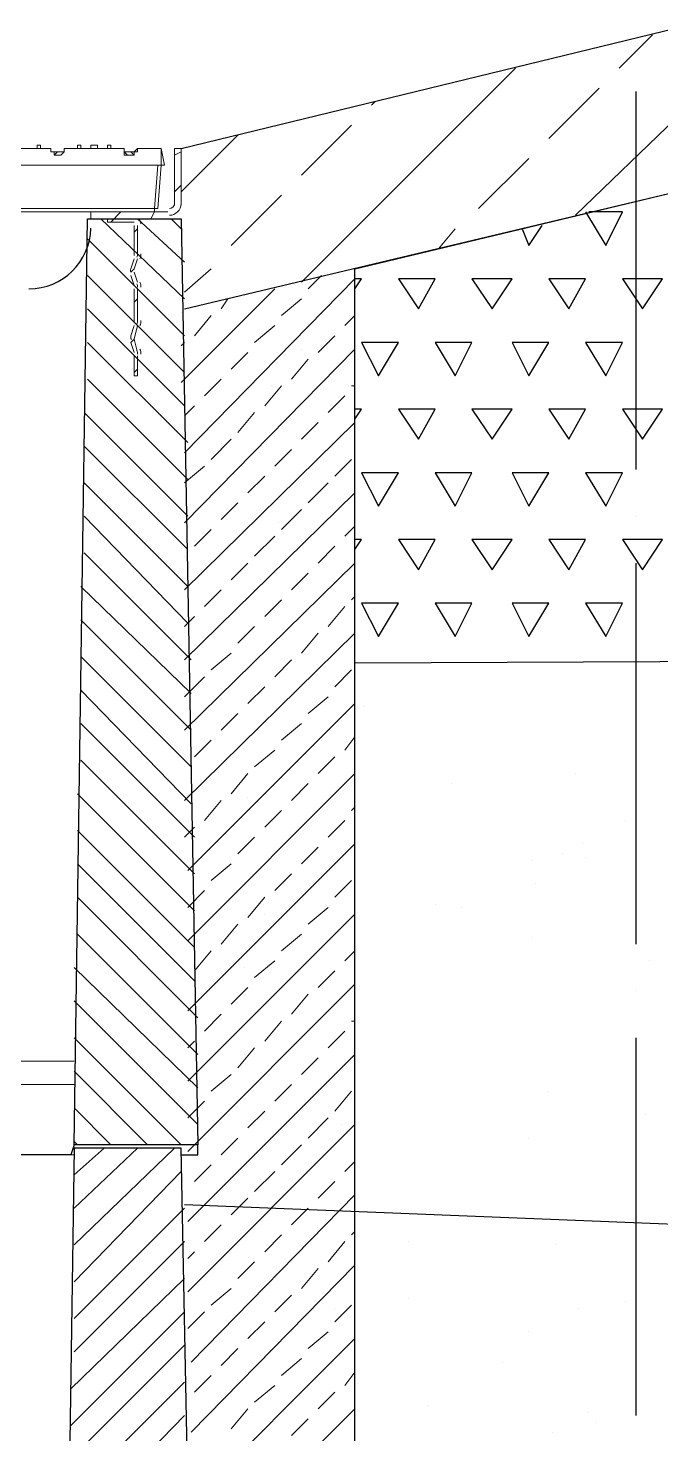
# Model space of a CAD drawing. Header units: millimetres. Extents: x 4241 to 6572, y 870 to 1291.
# Drawn here: x 5172.33 to 5180.34, y 921.65 to 939.45 of the extents above; entities that cross this region are included whole.
import ezdxf

# ---------------------------------------------------------------- set-up
doc = ezdxf.new("R2010")
doc.units = ezdxf.units.MM
for name, color, linetype in [('PDF _0', 7, 'Continuous'), ('PDF _Aquastok Объекты', 7, 'Continuous'), ('PDF _ОВПД_Основная линия', 7, 'Continuous'), ('PDF _Оси', 1, 'Continuous')]:
    doc.layers.add(name, color=color, linetype=linetype)

msp = doc.modelspace()

# ---------------------------------------------------------------- linework, layer by layer
at = {"layer": 'PDF _0', "lineweight": 18}
for points in [[(5179.8099, 938.9437), (5180.2332, 939.3671)], [(5175.7881, 936.2343), (5178.4975, 938.9437)], [(5178.9208, 938.0547), (5179.5559, 938.6897)], [(5176.6771, 938.478), (5176.7194, 938.5204)], [(5175.7881, 937.589), (5176.4231, 938.224)], [(5179.2595, 937.081), (5180.5296, 938.3087)], [(5174.264, 937.3773), (5174.9837, 938.097)], [(5178.0318, 937.1657), (5178.6668, 937.8007)], [(5174.899, 936.7), (5175.5341, 937.335)], [(5177.5238, 936.6577), (5177.7355, 936.9117)], [(5174.3064, 936.1073), (5174.645, 936.4036)]]:
    msp.add_lwpolyline(points, dxfattribs=at)
at = {"layer": 'PDF _0', "lineweight": 25}
for points in [[(5179.3865, 937.1233), (5179.6405, 936.7), (5179.8522, 937.1233), (5179.4289, 937.1233)], [(5178.5822, 936.9117), (5178.6668, 936.7), (5178.8362, 936.954)], [(5176.4654, 936.1496), (5176.5501, 936.2766), (5176.4654, 936.2766)], [(5176.4654, 934.4986), (5176.5501, 934.6256), (5176.4654, 934.6256)], [(5176.4654, 932.8475), (5176.5501, 932.9745), (5176.4654, 932.9745)]]:
    msp.add_lwpolyline(points, dxfattribs=at)
for points in [[(5177.4815, 936.2766), (5177.0158, 936.2766), (5177.2698, 935.8956)], [(5178.4552, 936.2766), (5177.9471, 936.2766), (5178.2012, 935.8956)], [(5179.3865, 936.2766), (5178.9208, 936.2766), (5179.1749, 935.8956)], [(5180.3602, 936.2766), (5179.8522, 936.2766), (5180.1062, 935.8956)], [(5177.0158, 935.4723), (5176.5501, 935.4723), (5176.7618, 935.0489)], [(5177.9471, 935.4723), (5177.4815, 935.4723), (5177.7355, 935.0489)], [(5178.9208, 935.4723), (5178.4552, 935.4723), (5178.6668, 935.0489)], [(5179.8522, 935.4723), (5179.3865, 935.4723), (5179.6405, 935.0489)], [(5177.4815, 934.6256), (5177.0158, 934.6256), (5177.2698, 934.2446)], [(5178.4552, 934.6256), (5177.9471, 934.6256), (5178.2012, 934.2446)], [(5179.3865, 934.6256), (5178.9208, 934.6256), (5179.1749, 934.2446)], [(5180.3602, 934.6256), (5179.8522, 934.6256), (5180.1062, 934.2446)], [(5177.0158, 933.8212), (5176.5501, 933.8212), (5176.7618, 933.3979)], [(5177.9471, 933.8212), (5177.4815, 933.8212), (5177.7355, 933.3979)], [(5178.9208, 933.8212), (5178.4552, 933.8212), (5178.6668, 933.3979)], [(5179.8522, 933.8212), (5179.3865, 933.8212), (5179.6405, 933.3979)], [(5177.4815, 932.9745), (5177.0158, 932.9745), (5177.2698, 932.5935)], [(5178.4552, 932.9745), (5177.9471, 932.9745), (5178.2012, 932.5935)], [(5179.3865, 932.9745), (5178.9208, 932.9745), (5179.1749, 932.5935)], [(5180.3602, 932.9745), (5179.8522, 932.9745), (5180.1062, 932.5935)], [(5177.0158, 932.1702), (5176.5501, 932.1702), (5176.7618, 931.7468)], [(5177.9471, 932.1702), (5177.4815, 932.1702), (5177.7355, 931.7468)], [(5178.9208, 932.1702), (5178.4552, 932.1702), (5178.6668, 931.7468)], [(5179.8522, 932.1702), (5179.3865, 932.1702), (5179.6405, 931.7468)]]:
    msp.add_lwpolyline(points, close=True, dxfattribs=at)
at = {"layer": 'PDF _0', "lineweight": 9}
for points in [[(5175.1954, 935.5146), (5175.1954, 935.5146)], [(5175.7881, 935.3876), (5175.7881, 935.3876)], [(5175.4071, 934.9219), (5175.4071, 934.9219)], [(5175.0684, 934.3716), (5175.0684, 934.3716)], [(5175.4917, 933.9482), (5175.4917, 933.9482)], [(5175.4917, 933.4825), (5175.4917, 933.4825)], [(5175.4917, 933.1862), (5175.4917, 933.1862)], [(5176.5924, 930.8578), (5176.5924, 930.8578)], [(5176.2961, 930.6884), (5176.2961, 930.6884)], [(5176.0421, 930.4344), (5176.0421, 930.4344)], [(5179.2595, 930.0111), (5179.2595, 930.0111)], [(5177.6931, 929.8841), (5177.6931, 929.8841)], [(5175.1107, 929.7147), (5175.1107, 929.7147)], [(5179.8945, 929.4184), (5179.8945, 929.4184)], [(5179.3442, 929.1221), (5179.3442, 929.1221)], [(5178.7092, 928.9104), (5178.7092, 928.9104)], [(5179.0902, 928.9951), (5179.0902, 928.9951)], [(5179.3865, 928.9527), (5179.3865, 928.9527)], [(5178.7515, 928.614), (5178.7515, 928.614)], [(5175.3224, 928.233), (5175.3224, 928.233)], [(5177.4815, 928.36), (5177.4815, 928.36)], [(5177.8201, 928.3177), (5177.8201, 928.3177)], [(5175.2377, 927.9367), (5175.2377, 927.9367)], [(5178.7092, 927.9367), (5178.7092, 927.9367)], [(5175.0684, 927.5557), (5175.0684, 927.5557)], [(5180.1909, 927.6403), (5180.1909, 927.6403)], [(5175.0684, 926.455), (5175.0684, 926.455)], [(5178.9208, 925.9893), (5178.9208, 925.9893)], [(5180.1486, 925.6929), (5180.1486, 925.6929)], [(5176.2961, 925.5659), (5176.2961, 925.5659)], [(5178.6668, 925.3966), (5178.6668, 925.3966)], [(5175.3224, 923.9572), (5175.3224, 923.9572)], [(5177.1428, 924.0842), (5177.1428, 924.0842)], [(5179.0055, 924.0419), (5179.0055, 924.0419)], [(5176.2114, 923.2375), (5176.2114, 923.2375)], [(5177.1428, 923.3645), (5177.1428, 923.3645)], [(5179.3019, 923.2375), (5179.3019, 923.2375)], [(5179.8945, 923.3222), (5179.8945, 923.3222)], [(5178.6668, 922.9412), (5178.6668, 922.9412)], [(5178.3282, 922.5602), (5178.3282, 922.5602)], [(5180.0216, 922.3062), (5180.0216, 922.3062)], [(5177.3968, 922.0098), (5177.3968, 922.0098)], [(5180.0216, 921.9675), (5180.0216, 921.9675)], [(5179.4289, 921.9251), (5179.4289, 921.9251)], [(5179.5135, 921.7981), (5179.5135, 921.7981)], [(5178.9632, 921.6711), (5178.9632, 921.6711)], [(5178.9632, 921.6711), (5178.9632, 921.6711)]]:
    msp.add_lwpolyline(points, dxfattribs=at)
at = {"layer": 'PDF _Aquastok Объекты', "lineweight": 20}
for points in [[(5173.883, 937.0387), (5173.9253, 937.1233), (5173.9253, 937.1657), (5173.9677, 937.1657), (5174.01, 937.716), (5164.146, 937.716), (5164.146, 937.9277), (5164.1883, 937.9277), (5164.146, 937.9277)], [(5171.8933, 937.9277), (5172.613, 937.9277), (5172.613, 937.8854), (5172.6553, 937.8854), (5172.6553, 937.843), (5172.6976, 937.843), (5172.74, 937.843), (5172.7823, 937.8854), (5172.7823, 937.9277), (5173.5443, 937.9277), (5173.5443, 937.8854), (5173.5867, 937.843), (5173.629, 937.843), (5173.6713, 937.843), (5173.6713, 937.8854), (5173.7137, 937.9277), (5174.01, 937.9277), (5174.0523, 937.716), (5174.01, 937.716), (5174.01, 937.9277), (5173.7137, 937.9277), (5173.7137, 937.8854), (5173.6713, 937.8854), (5173.6713, 937.843), (5173.629, 937.843), (5173.5867, 937.843), (5173.5443, 937.843), (5173.5443, 937.8854), (5173.5443, 937.9277), (5172.7823, 937.9277), (5172.7823, 937.8854), (5172.74, 937.843), (5172.6976, 937.843), (5172.6553, 937.843), (5172.6553, 937.8854), (5172.613, 937.8854), (5172.613, 937.9277), (5171.8933, 937.9277)], [(5172.613, 937.9277), (5172.613, 937.9277)], [(5172.6553, 937.8854), (5172.6976, 937.8854), (5172.7823, 937.8854), (5172.6976, 937.8854), (5172.6553, 937.843)], [(5172.6976, 937.8854), (5172.6976, 937.8854)], [(5172.7823, 937.9277), (5172.7823, 937.9277)], [(5173.0363, 937.9277), (5172.994, 937.9277), (5172.994, 937.97), (5172.9516, 937.97), (5172.9516, 937.9277), (5172.9093, 937.9277)], [(5173.2056, 937.9277), (5173.1633, 937.9277), (5173.121, 937.9277), (5173.121, 937.97), (5173.1633, 937.97), (5173.2056, 937.97), (5173.2056, 937.9277), (5173.2056, 937.97), (5173.1633, 937.97), (5173.121, 937.97), (5173.121, 937.9277), (5173.0786, 937.9277)], [(5173.121, 937.9277), (5173.121, 937.9277)], [(5173.4597, 937.9277), (5173.4173, 937.9277), (5173.375, 937.9277), (5173.3327, 937.9277), (5173.2903, 937.9277), (5173.3327, 937.9277), (5173.3327, 937.97), (5173.375, 937.97), (5173.375, 937.9277), (5173.4173, 937.9277)], [(5173.5443, 937.9277), (5173.5443, 937.9277)], [(5173.5443, 937.9277), (5173.5443, 937.9277)], [(5173.6713, 937.843), (5173.629, 937.8854), (5173.5443, 937.8854), (5173.629, 937.8854), (5173.6713, 937.8854)], [(5173.629, 937.8854), (5173.629, 937.8854)], [(5173.7137, 937.9277), (5173.7137, 937.9277)], [(5173.7137, 937.9277), (5173.7137, 937.9277)], [(5174.01, 937.9277), (5174.01, 937.9277)], [(5174.01, 937.9277), (5174.01, 937.9277)], [(5174.1793, 937.208), (5174.1793, 937.9277), (5174.264, 937.9277), (5174.264, 937.208)], [(5174.1793, 937.843), (5174.264, 937.8854)], [(5164.273, 937.1233), (5164.273, 937.1657), (5173.9253, 937.1657), (5173.9677, 937.716)], [(5174.1793, 937.3773), (5174.264, 937.462)], [(5173.9677, 937.1657), (5173.9253, 937.1657), (5173.9253, 937.1233), (5164.273, 937.1233), (5164.2307, 937.1233), (5164.2307, 937.1657)], [(5174.0947, 937.1233), (5173.121, 937.1233), (5173.121, 937.0387), (5173.3327, 937.0387), (5173.3327, 936.9963), (5173.6713, 936.9963)], [(5173.375, 936.9963), (5173.502, 937.1233)], [(5174.3064, 936.0226), (5173.248, 937.0387)], [(5173.6713, 936.954), (5173.6713, 936.573)], [(5173.6713, 936.8693), (5173.7137, 936.9117)], [(5174.3064, 936.4883), (5173.7137, 937.0387)], [(5173.7137, 936.954), (5173.7137, 936.573)], [(5174.264, 936.9117), (5174.137, 937.0387)], [(5174.3064, 935.5569), (5173.0786, 936.7847)], [(5174.3064, 935.0913), (5173.0786, 936.319)], [(5173.629, 936.319), (5173.6713, 936.192)], [(5173.6713, 936.3613), (5173.6713, 936.3613)], [(5173.6713, 936.3613), (5173.7137, 936.2343)], [(5174.3064, 934.0752), (5176.4654, 936.2766)], [(5175.8727, 936.1496), (5176.0421, 936.319)], [(5173.6713, 936.1496), (5173.6713, 935.7263)], [(5173.6713, 935.9803), (5173.7137, 936.0226)], [(5173.7137, 936.1496), (5173.7137, 935.7263)], [(5174.264, 934.9643), (5175.4494, 936.1496)], [(5174.772, 935.8956), (5174.8567, 936.0226)], [(5175.5341, 935.811), (5175.7881, 936.0226)], [(5174.3064, 934.6679), (5173.0786, 935.8956)], [(5174.264, 935.8533), (5174.264, 935.8533)], [(5173.7137, 935.3453), (5173.6713, 935.5146), (5173.7137, 935.684)], [(5174.4334, 935.5569), (5174.645, 935.811)], [(5175.1954, 935.4723), (5175.4494, 935.684)], [(5176.3384, 935.684), (5176.4654, 935.811)], [(5173.6713, 935.5146), (5173.629, 935.4723), (5173.6713, 935.3453)], [(5175.9997, 935.3453), (5176.2114, 935.5569)], [(5174.3487, 934.2022), (5173.0786, 935.4723)], [(5174.264, 935.4299), (5174.3064, 935.4723)], [(5174.3064, 933.1862), (5176.4654, 935.3876)], [(5174.899, 935.1336), (5175.1107, 935.3453)], [(5173.7137, 935.3029), (5173.7137, 935.0489), (5173.6713, 935.0489), (5173.6713, 935.3029)], [(5173.6713, 935.0913), (5173.7137, 935.1336)], [(5175.6611, 935.0066), (5175.8727, 935.2606)], [(5174.3487, 933.7366), (5173.0786, 935.0066)], [(5174.5604, 934.7949), (5174.772, 935.0066)], [(5175.3224, 934.6679), (5175.5341, 934.9219)], [(5176.1267, 934.5832), (5176.3384, 934.7949)], [(5176.4231, 934.9219), (5176.4654, 934.9219)], [(5174.3064, 934.5409), (5174.4334, 934.6679)], [(5174.3487, 933.2709), (5173.0363, 934.5832)], [(5174.3064, 932.3395), (5176.4654, 934.4562)], [(5174.9837, 934.3292), (5175.1954, 934.5832)], [(5175.7881, 934.2446), (5175.9997, 934.4562)], [(5174.645, 933.9906), (5174.899, 934.2446)], [(5174.3487, 932.8475), (5173.0363, 934.1599)], [(5175.4494, 933.9059), (5175.6611, 934.1176)], [(5174.3064, 933.6942), (5174.5604, 933.9059)], [(5176.2114, 933.7789), (5176.4231, 933.9906)], [(5175.1107, 933.5672), (5175.3224, 933.7789)], [(5174.3487, 932.3818), (5173.0363, 933.6942)], [(5174.3064, 931.4505), (5176.4654, 933.5672)], [(5175.8727, 933.4402), (5176.1267, 933.6942)], [(5174.772, 933.2285), (5174.9837, 933.4402)], [(5175.5341, 933.1015), (5175.7881, 933.3555)], [(5174.3487, 931.9162), (5173.0363, 933.2709)], [(5174.4334, 932.8899), (5174.645, 933.1015)], [(5175.1954, 932.7629), (5175.4494, 933.0169)], [(5176.3384, 933.0169), (5176.4654, 933.1439)], [(5175.9997, 932.6782), (5176.2114, 932.8899)], [(5174.391, 931.4505), (5173.0363, 932.8052)], [(5174.3064, 932.7629), (5174.3064, 932.7629)], [(5174.3064, 930.5614), (5176.4654, 932.6782)], [(5174.899, 932.4665), (5175.1107, 932.6782)], [(5175.6611, 932.3395), (5175.8727, 932.5512)], [(5174.391, 931.0271), (5172.994, 932.3818)], [(5174.5604, 932.1278), (5174.772, 932.3395)], [(5175.3224, 932.0008), (5175.5341, 932.2125)], [(5176.1267, 931.8738), (5176.3384, 932.1278)], [(5176.4231, 932.2125), (5176.4654, 932.2548)], [(5174.391, 930.5614), (5172.994, 931.9585)], [(5174.3064, 931.8738), (5174.4334, 932.0008)], [(5174.3064, 929.6724), (5176.4654, 931.7891)], [(5174.9837, 931.6621), (5175.1954, 931.8738)], [(5175.7881, 931.5351), (5175.9997, 931.7891)], [(5174.391, 930.0958), (5172.994, 931.4928)], [(5174.645, 931.3235), (5174.899, 931.5351)], [(5175.4494, 931.2388), (5175.6611, 931.4505)], [(5174.3064, 930.9848), (5174.5604, 931.2388)], [(5176.2114, 931.1118), (5176.4231, 931.3235)], [(5174.391, 929.6301), (5172.994, 931.0695)], [(5175.1107, 930.9001), (5175.3224, 931.1118)], [(5174.3487, 928.7834), (5176.4654, 930.9001)], [(5175.8727, 930.7731), (5176.1267, 930.9848)], [(5174.772, 930.5614), (5174.9837, 930.7731)], [(5174.4334, 929.2067), (5172.994, 930.6461)], [(5175.5341, 930.4344), (5175.7881, 930.6461)], [(5174.4334, 930.2228), (5174.645, 930.4344)], [(5176.3384, 930.3074), (5176.4654, 930.4768)], [(5174.4334, 928.741), (5172.994, 930.1804)], [(5175.1954, 930.0958), (5175.4494, 930.3074)], [(5175.9997, 930.0111), (5176.2114, 930.2228)], [(5174.3064, 930.0958), (5174.3064, 930.0958)], [(5174.3487, 927.8943), (5176.4654, 930.0111)], [(5174.899, 929.7571), (5175.1107, 930.0111)], [(5175.6611, 929.6724), (5175.8727, 929.8841)], [(5174.4334, 928.2754), (5172.9516, 929.7571)], [(5174.5604, 929.4184), (5174.772, 929.6724)], [(5175.3224, 929.3337), (5175.5341, 929.5454)], [(5176.4231, 929.5454), (5176.4654, 929.5877)], [(5174.4334, 927.8097), (5172.9516, 929.2914)], [(5174.3064, 929.2067), (5174.4334, 929.3337)], [(5176.1267, 929.2067), (5176.3384, 929.4184)], [(5174.3487, 927.0053), (5176.4654, 929.1221)], [(5174.9837, 928.9951), (5175.1954, 929.2067)], [(5175.7881, 928.868), (5175.9997, 929.0797)], [(5174.4334, 927.3863), (5172.9516, 928.868)], [(5174.645, 928.6564), (5174.899, 928.868)], [(5175.4494, 928.5294), (5175.6611, 928.741)], [(5176.2114, 928.4447), (5176.4231, 928.6564)], [(5174.4757, 926.9206), (5172.9516, 928.4447)], [(5174.3487, 928.3177), (5174.5604, 928.5294)], [(5175.1107, 928.1907), (5175.3224, 928.4447)], [(5174.3487, 926.1163), (5176.4654, 928.233)], [(5175.8727, 928.106), (5176.1267, 928.3177)], [(5174.772, 927.852), (5174.9837, 928.106)], [(5174.4757, 926.455), (5172.9516, 927.979)], [(5175.5341, 927.7673), (5175.7881, 927.979)], [(5174.4334, 927.5133), (5174.645, 927.7673)], [(5176.3384, 927.6403), (5176.4654, 927.7673)], [(5174.4757, 926.0316), (5172.9093, 927.5557)], [(5175.1954, 927.4287), (5175.4494, 927.6403)], [(5175.9997, 927.3017), (5176.2114, 927.5133)], [(5174.3487, 925.2273), (5176.4654, 927.344)], [(5174.899, 927.09), (5175.1107, 927.3017)], [(5174.4757, 925.5659), (5172.9093, 927.1323)], [(5175.6611, 926.963), (5175.8727, 927.217)], [(5174.5604, 926.7513), (5174.772, 926.963)], [(5175.3224, 926.6243), (5175.5341, 926.8783)], [(5176.4231, 926.8783), (5176.4654, 926.8783)], [(5174.264, 925.3119), (5172.9093, 926.6666)], [(5174.3487, 926.5396), (5174.4334, 926.6243)], [(5176.1267, 926.5396), (5176.3384, 926.7513)], [(5174.3487, 924.3382), (5176.4654, 926.455)], [(5174.9837, 926.2856), (5175.1954, 926.5396)], [(5175.7881, 926.201), (5175.9997, 926.4126)], [(5165.289, 926.3703), (5172.9093, 926.3703)], [(5173.8407, 925.3119), (5172.9093, 926.2433)], [(5165.289, 926.074), (5172.9093, 926.074)], [(5174.645, 925.9893), (5174.899, 926.201)], [(5175.4494, 925.8623), (5175.6611, 926.074)], [(5176.2114, 925.7353), (5176.4231, 925.9893)], [(5173.375, 925.3119), (5172.9093, 925.7776)], [(5174.3487, 925.6506), (5174.5604, 925.8623)], [(5175.1107, 925.5236), (5175.3224, 925.7353)], [(5174.3487, 923.4492), (5176.4654, 925.5659)], [(5175.8727, 925.3966), (5176.1267, 925.6506)], [(5172.9516, 925.3119), (5172.9093, 925.3543)], [(5174.772, 925.1849), (5174.9837, 925.3966)], [(5172.867, 925.1849), (5172.9093, 925.1849)], [(5172.9093, 924.9309), (5173.2903, 925.2696)], [(5172.9093, 924.5076), (5173.7137, 925.2696)], [(5172.9093, 924.0419), (5174.1793, 925.2696)], [(5175.5341, 925.0579), (5175.7881, 925.3119)], [(5174.4334, 924.8462), (5174.645, 925.0579)], [(5176.3384, 924.9732), (5176.4654, 925.1003)], [(5172.9093, 923.5762), (5174.264, 924.9732)], [(5175.1954, 924.7192), (5175.4494, 924.9732)], [(5175.9997, 924.6346), (5176.2114, 924.8462)], [(5174.391, 922.5602), (5176.4654, 924.6769)], [(5174.899, 924.4229), (5175.1107, 924.6346)], [(5172.9093, 923.1105), (5174.3064, 924.5076)], [(5175.6611, 924.2959), (5175.8727, 924.5076)], [(5174.5604, 924.0842), (5174.772, 924.2959)], [(5175.3224, 923.9572), (5175.5341, 924.1689)], [(5176.4231, 924.1689), (5176.4654, 924.2112)], [(5172.9093, 922.6872), (5174.3064, 924.0842)], [(5174.3487, 923.8725), (5174.4334, 923.9572)], [(5176.1267, 923.8302), (5176.3384, 924.0842)], [(5174.391, 921.6711), (5176.4654, 923.7879)], [(5174.9837, 923.6185), (5175.1954, 923.8302)], [(5175.7881, 923.4915), (5175.9997, 923.7455)], [(5172.867, 922.2215), (5174.3064, 923.6185)], [(5174.645, 923.2799), (5174.899, 923.4915)], [(5175.4494, 923.1952), (5175.6611, 923.4069)], [(5176.2114, 923.0682), (5176.4231, 923.2799)], [(5172.867, 921.7558), (5174.3064, 923.1952)], [(5174.3487, 922.9835), (5174.5604, 923.1952)], [(5175.1107, 922.8565), (5175.3224, 923.0682)], [(5174.391, 920.7821), (5176.4654, 922.8565)], [(5175.8727, 922.7295), (5176.1267, 922.9412)], [(5172.867, 921.3325), (5174.3064, 922.7718)], [(5174.772, 922.5178), (5174.9837, 922.7295)], [(5175.5341, 922.3908), (5175.7881, 922.6025)], [(5174.4334, 922.1792), (5174.645, 922.3908)], [(5176.3384, 922.2638), (5176.4654, 922.4332)], [(5172.867, 920.8668), (5174.3064, 922.3062)], [(5175.1954, 922.0521), (5175.4494, 922.2638)], [(5175.9997, 921.9675), (5176.2114, 922.1792)], [(5174.391, 919.8931), (5176.4654, 921.9675)], [(5174.899, 921.7135), (5175.1107, 921.9675)], [(5172.867, 920.4011), (5174.3064, 921.8828)], [(5175.6611, 921.6288), (5175.8727, 921.8405)]]:
    msp.add_lwpolyline(points, dxfattribs=at)
for points in [[(5172.4013, 937.9277), (5172.4436, 937.9277), (5172.4436, 937.97), (5172.486, 937.97), (5172.486, 937.9277), (5172.5283, 937.9277), (5172.486, 937.9277), (5172.4436, 937.9277)], [(5172.6976, 937.8854), (5172.6553, 937.8854)]]:
    msp.add_lwpolyline(points, close=True, dxfattribs=at)
for points in [[(5173.7137, 936.5306), (5173.6713, 936.4036), (5173.629, 936.3613, -0.2218375), (5173.629, 936.4036), (5173.6713, 936.5306)], [(5173.6713, 935.684), (5173.629, 935.5569, 0.2218375), (5173.6349, 935.5089)]]:
    msp.add_lwpolyline(points, format="xyb", dxfattribs=at)
for centre, radius, start, end in [((5174.1158, 937.2292), 0.1482, 270.00412, 359.99588), ((5174.1158, 937.2292), 0.0635, 270.00866, 359.99134), ((5173.6925, 936.9752), 0.0635, 0.00866, 89.99134), ((5173.6078, 936.5942), 0.1058, 334.99224, 359.99275), ((5173.6077, 936.5942), 0.1483, 335.00095, 359.98393), ((5173.6078, 936.1708), 0.1058, 0.00725, 25.00776), ((5173.6077, 936.1708), 0.1483, 0.01607, 24.99905), ((5173.6078, 935.7475), 0.1058, 334.99224, 359.99275), ((5173.6077, 935.7475), 0.1483, 335.00095, 359.98393), ((5173.6078, 935.3241), 0.1058, 0.00725, 25.00776), ((5173.6077, 935.3241), 0.1483, 0.01607, 24.99905)]:
    msp.add_arc(centre, radius, start, end, dxfattribs=at)
at = {"layer": 'PDF _ОВПД_Основная линия', "lineweight": 30}
for points in [[(5174.264, 937.9277), (5180.5296, 939.4517)], [(5174.3064, 935.8956), (5180.5296, 937.3773)], [(5172.9093, 925.3119), (5173.0786, 937.0387), (5174.264, 937.0387), (5174.4757, 925.3119)], [(5173.6713, 937.0387), (5174.0947, 937.0387)], [(5176.4654, 917.988), (5176.4654, 936.4036)], [(5174.264, 925.1849), (5174.4757, 925.1849), (5174.4757, 925.3119), (5172.9093, 925.3119), (5172.867, 925.1849), (5169.3532, 925.1849)], [(5312.6565, 919.0464), (5174.3064, 924.5499)]]:
    msp.add_lwpolyline(points, dxfattribs=at)
for points in [[(5186.1178, 931.4505), (5176.4654, 931.4081), (5176.4654, 936.4036), (5180.5296, 937.3773), (5180.5296, 933.4402), (5184.128, 933.4402)], [(5174.518, 912.4421), (5174.264, 925.2696), (5172.9093, 925.2696), (5172.74, 913.8392), (5165.4584, 913.8392), (5165.2467, 925.2696), (5163.892, 925.2696), (5163.6803, 912.4421)]]:
    msp.add_lwpolyline(points, close=True, dxfattribs=at)
msp.add_arc((5172.3378, 936.9328), 0.7832, 269.99868, 359.00205, dxfattribs=at)
at = {"layer": 'PDF _Оси', "lineweight": 25}
for points in [[(5180.0216, 939.2824), (5180.0216, 939.2824)], [(5180.0216, 938.6474), (5180.0216, 933.8636)], [(5180.0216, 933.2709), (5180.0216, 933.2709)], [(5180.0216, 932.6782), (5180.0216, 927.852)], [(5180.0216, 927.2593), (5180.0216, 927.2593)], [(5180.0216, 926.6666), (5180.0216, 921.8828)]]:
    msp.add_lwpolyline(points, dxfattribs=at)

doc.saveas('drawing.dxf')
